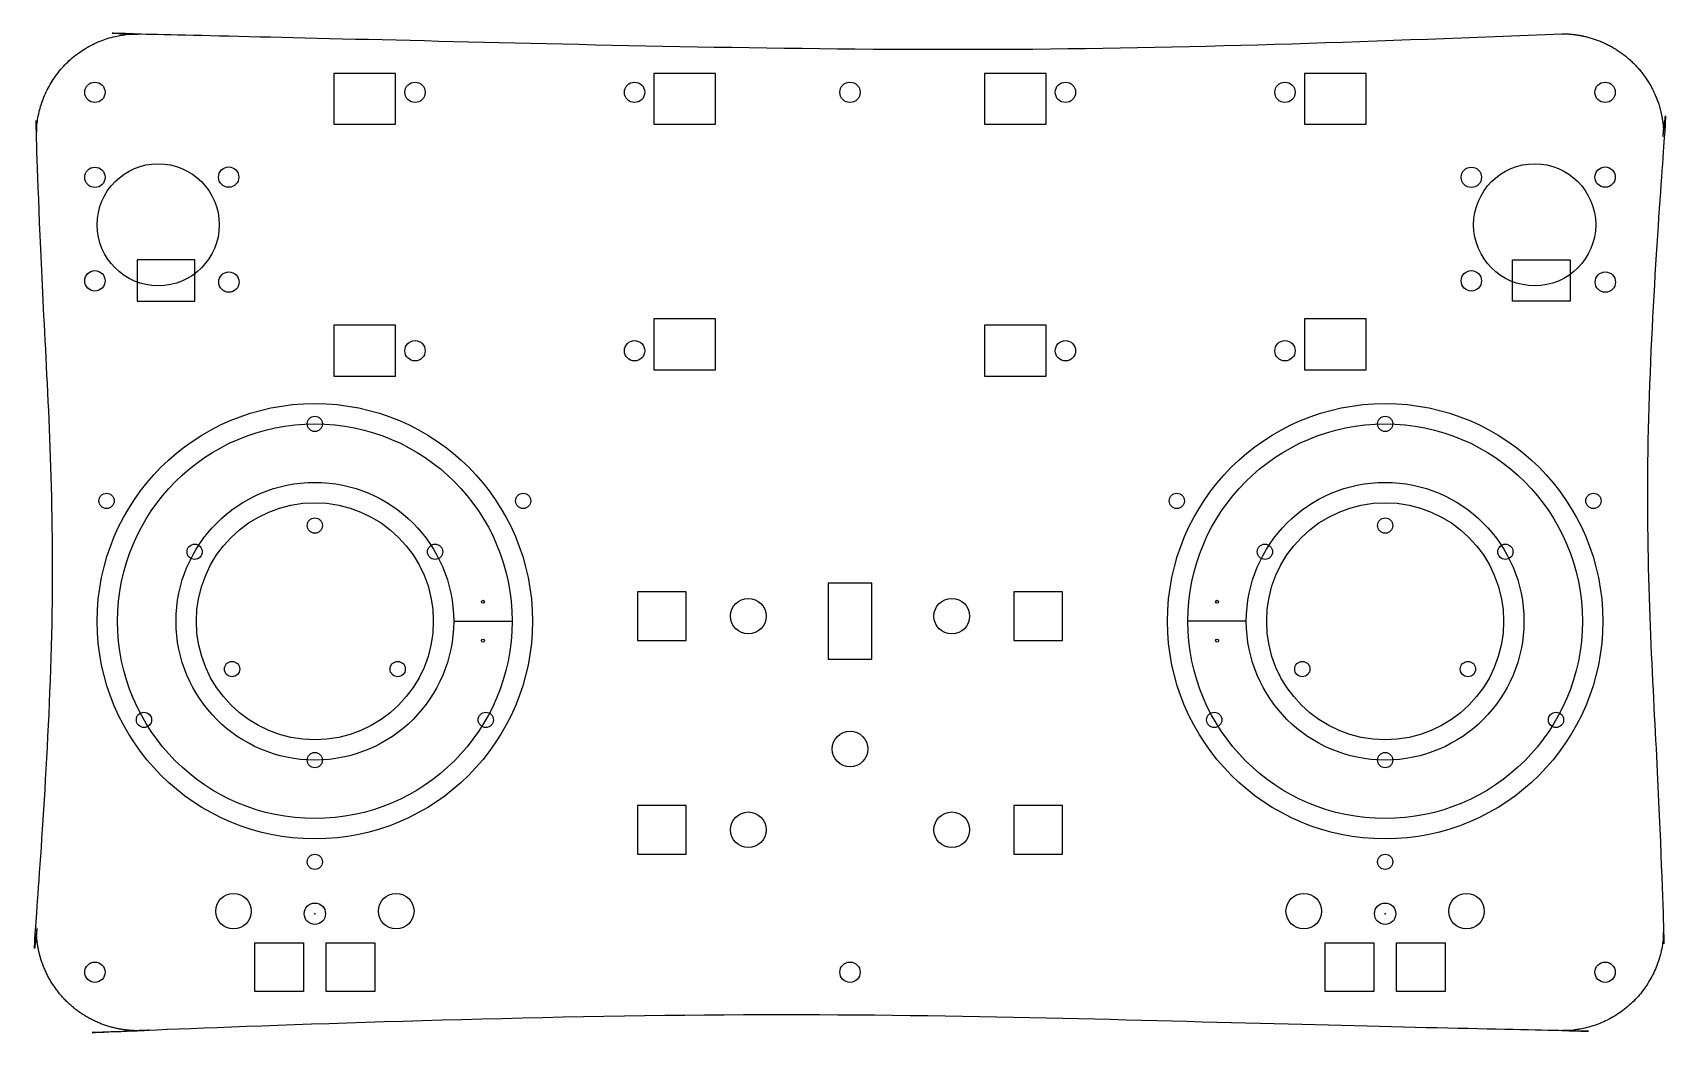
# Model space of a CAD drawing. Header units: millimetres. Extents: x -161 to 161, y -39 to 158.
import ezdxf

# ---------------------------------------------------------------- set-up
doc = ezdxf.new("R2010")
doc.units = ezdxf.units.MM
doc.header["$MEASUREMENT"] = 0
for name, color, linetype, true_color in [('Plates$MO v2.6', 6, 'Continuous', 0xfb02ff), ('Plates$MO v2.6$Joysticks', 6, 'Continuous', 0xfb02ff), ('Plates$MO v2.6$Light rect', 6, 'Continuous', 0xfb02ff), ('Plates$MO v2.6$PCB button knob', 6, 'Continuous', 0xfb02ff), ('Plates$MO v2.6$Plate', 178, 'Continuous', 0x000000), ('Plates$MO v2.6$Strips', 6, 'Continuous', 0xfb02ff), ('Plates$MO v2.6$Tickler Pads$v2', 178, 'Continuous', 0x000000)]:
    doc.layers.add(name, color=color, linetype=linetype, true_color=true_color)

msp = doc.modelspace()

# ---------------------------------------------------------------- linework, layer by layer
at = {"layer": 'Plates$MO v2.6'}
for p in [(-105.24, -14.99), (105.24, -14.99)]:
    msp.add_point(p, dxfattribs=at)
at = {"layer": 'Plates$MO v2.6$Joysticks'}
for points in [[(-140.21, 105.43), (-128.86, 105.43), (-128.86, 113.53), (-140.21, 113.53)], [(141.61, 105.43), (130.26, 105.43), (130.26, 113.53), (141.61, 113.53)]]:
    msp.add_lwpolyline(points, close=True, dxfattribs=at)
for centre, radius in [((-136.04, 120.45), 12), ((-122.19, 129.82), 2), ((134.64, 120.45), 12), ((148.49, 129.82), 2), ((-148.49, 129.78), 2), ((122.19, 129.78), 2), ((-148.49, 109.43), 2), ((-122.14, 109.18), 2), ((122.19, 109.43), 2), ((148.54, 109.18), 2)]:
    msp.add_circle(centre, radius, dxfattribs=at)
at = {"layer": 'Plates$MO v2.6$Light rect'}
for points in [[(-101.49, 140.22), (-89.35, 140.22), (-89.35, 150.22), (-101.49, 150.22)], [(-26.42, 150.22), (-38.55, 150.22), (-38.55, 140.22), (-26.42, 140.22)], [(26.42, 140.22), (38.55, 140.22), (38.55, 150.22), (26.42, 150.22)], [(101.49, 150.22), (89.35, 150.22), (89.35, 140.22), (101.49, 140.22)], [(-101.49, 90.69), (-89.35, 90.69), (-89.35, 100.69), (-101.49, 100.69)], [(-26.42, 101.96), (-38.55, 101.96), (-38.55, 91.96), (-26.42, 91.96)], [(26.42, 90.69), (38.55, 90.69), (38.55, 100.69), (26.42, 100.69)], [(101.49, 101.96), (89.35, 101.96), (89.35, 91.96), (101.49, 91.96)]]:
    msp.add_lwpolyline(points, close=True, dxfattribs=at)
for centre in [(-85.54, 146.49), (-42.36, 146.49), (42.36, 146.49), (85.54, 146.49), (-85.54, 95.69), (-42.36, 95.69), (42.36, 95.69), (85.54, 95.69)]:
    msp.add_circle(centre, 2, dxfattribs=at)
at = {"layer": 'Plates$MO v2.6$PCB button knob'}
for points in [[(-41.79, 38.72), (-32.2, 38.72), (-32.2, 48.31), (-41.79, 48.31)], [(-4.31, 35.06), (4.32, 35.06), (4.32, 49.97), (-4.31, 49.97)], [(32.21, 38.72), (41.8, 38.72), (41.8, 48.31), (32.21, 48.31)], [(-41.79, -3.28), (-32.2, -3.28), (-32.2, 6.31), (-41.79, 6.31)], [(32.21, -3.28), (41.8, -3.28), (41.8, 6.31), (32.21, 6.31)]]:
    msp.add_lwpolyline(points, close=True, dxfattribs=at)
for centre in [(-19.99, 43.51), (20.01, 43.51), (0.01, 17.39), (-19.99, 1.51), (20.01, 1.51)]:
    msp.add_circle(centre, 3.5, dxfattribs=at)
at = {"layer": 'Plates$MO v2.6$Plate'}
for centre in [(-148.49, 146.49), (0, 146.49), (148.49, 146.49), (-148.49, -26.49), (0, -26.49), (148.49, -26.49)]:
    msp.add_circle(centre, 2, dxfattribs=at)
msp.add_rational_spline([(140, 158), (93.33, 158), (0, 151), (-93.33, 158), (-140, 158), (-151.72, 158), (-160, 149.72), (-160, 138), (-160, 112), (-153, 60), (-160, 8), (-160, -18), (-160, -29.72), (-151.72, -38), (-140, -38), (-93.33, -38), (0, -31), (93.33, -38), (140, -38), (151.72, -38), (160, -29.72), (160, -18), (160, 8), (153, 60), (160, 112), (160, 138), (160, 149.72), (151.72, 158), (140, 158)], [1, 1, 1, 1, 1, 0.804737854124, 0.804737854124, 1, 1, 1, 1, 1, 0.804737854124, 0.804737854124, 1, 1, 1, 1, 1, 0.804737854124, 0.804737854124, 1, 1, 1, 1, 1, 0.804737854124, 0.804737854124, 1], degree=3, knots=[4110.93611, 4110.93611, 4110.93611, 4110.93611, 4111.93611, 4112.93611, 4112.93611, 4112.93611, 4144.352036, 4144.352036, 4144.352036, 4145.352036, 4146.352036, 4146.352036, 4146.352036, 4177.767963, 4177.767963, 4177.767963, 4178.767963, 4179.767963, 4179.767963, 4179.767963, 4211.18389, 4211.18389, 4211.18389, 4212.18389, 4213.18389, 4213.18389, 4213.18389, 4244.599816, 4244.599816, 4244.599816, 4244.599816], dxfattribs=at)
at = {"layer": 'Plates$MO v2.6$Strips'}
for points in [[(-107.44, -30.28), (-117.03, -30.28), (-117.03, -20.69), (-107.44, -20.69)], [(-93.44, -30.28), (-103.03, -30.28), (-103.03, -20.69), (-93.44, -20.69)], [(103.03, -30.28), (93.44, -30.28), (93.44, -20.69), (103.03, -20.69)], [(117.03, -30.28), (107.44, -30.28), (107.44, -20.69), (117.03, -20.69)]]:
    msp.add_lwpolyline(points, close=True, dxfattribs=at)
for centre, radius in [((-121.24, -14.49), 3.5), ((-89.24, -14.49), 3.5), ((89.24, -14.49), 3.5), ((121.24, -14.49), 3.5), ((-105.24, -14.99), 2.1), ((105.24, -14.99), 2.1)]:
    msp.add_circle(centre, radius, dxfattribs=at)
at = {"layer": 'Plates$MO v2.6$Tickler Pads$v2'}
for p, q in [((-77.94, 42.51), (-66.45, 42.51)), ((77.94, 42.51), (66.45, 42.51))]:
    msp.add_line(p, q, dxfattribs=at)
for centre, radius in [((-105.24, 42.51), 42.8), ((105.24, 42.51), 42.8), ((-105.24, 42.51), 38.8), ((-105.24, 81.31), 1.5), ((105.24, 42.51), 38.8), ((105.24, 81.31), 1.5), ((-146.2, 66.16), 1.5), ((-105.24, 42.51), 27.3), ((-64.27, 66.16), 1.5), ((64.27, 66.16), 1.5), ((105.24, 42.51), 27.3), ((146.2, 66.16), 1.5), ((-105.24, 42.51), 23.3), ((105.24, 42.51), 23.3), ((-105.24, 61.31), 1.5), ((105.24, 61.31), 1.5), ((-128.88, 56.16), 1.5), ((-81.59, 56.16), 1.5), ((81.59, 56.16), 1.5), ((128.88, 56.16), 1.5), ((-72.19, 46.33), 0.3), ((72.19, 46.33), 0.3), ((-72.19, 38.69), 0.3), ((72.19, 38.69), 0.3), ((-121.52, 33.11), 1.5), ((-88.95, 33.11), 1.5), ((88.95, 33.11), 1.5), ((121.52, 33.11), 1.5), ((-138.84, 23.11), 1.5), ((-71.63, 23.11), 1.5), ((71.63, 23.11), 1.5), ((138.84, 23.11), 1.5), ((-105.24, 15.21), 1.5), ((105.24, 15.21), 1.5), ((-105.24, -4.79), 1.5), ((105.24, -4.79), 1.5)]:
    msp.add_circle(centre, radius, dxfattribs=at)

doc.saveas('drawing.dxf')
